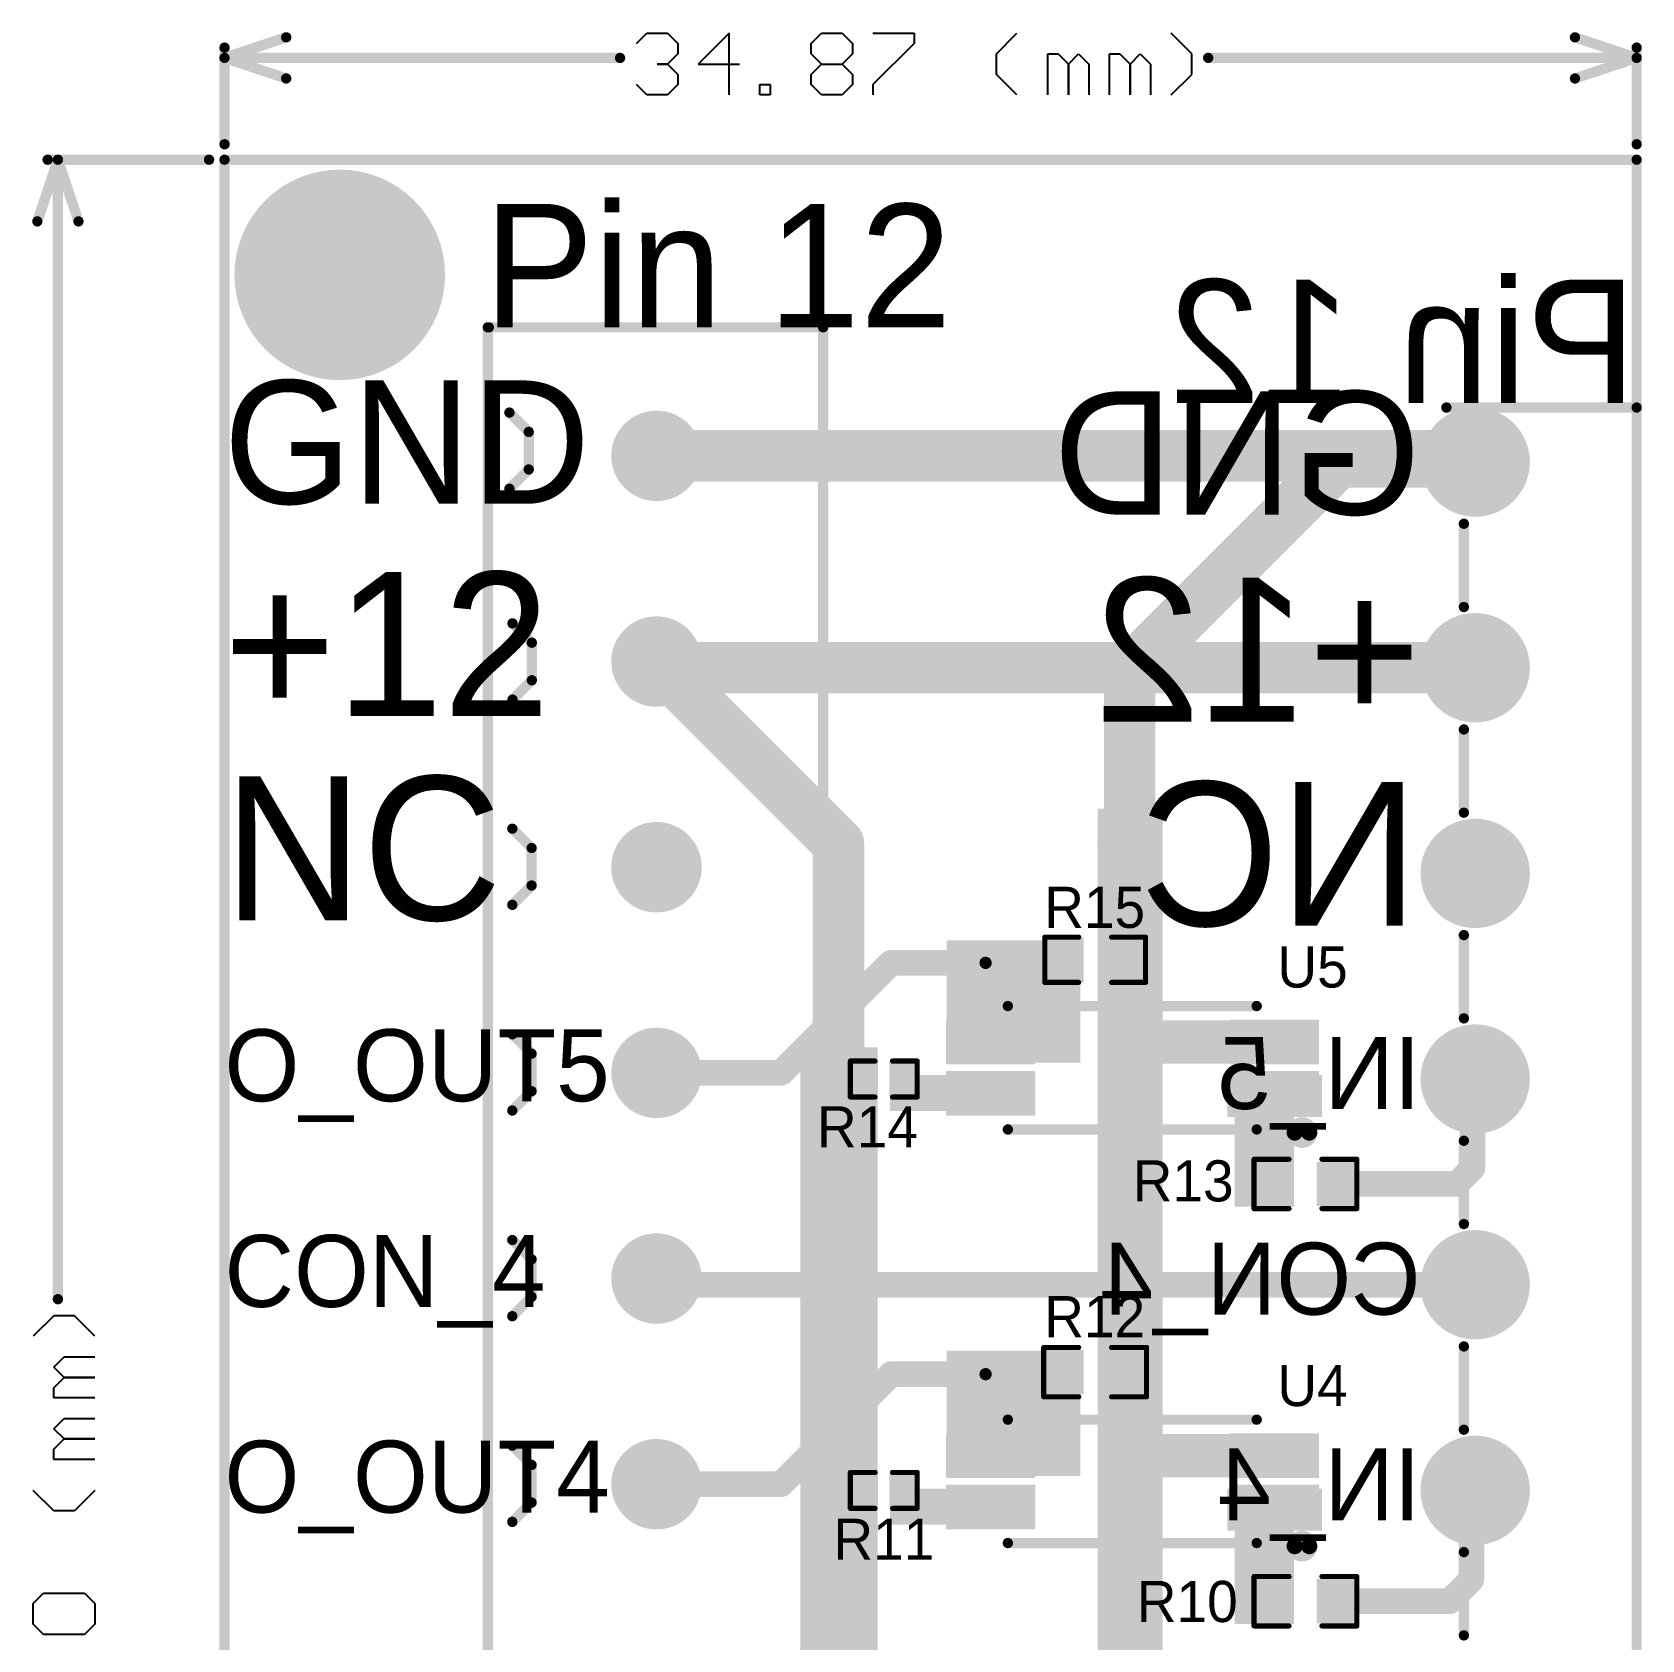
# Model space of a CAD drawing. Header units: millimetres. Extents: x 0.81 to 2.38, y 1.5 to 4.39.
# Drawn here: x 0.813 to 2.378, y 2.822 to 4.385 of the extents above; entities that cross this region are included whole.
import ezdxf

# ---------------------------------------------------------------- set-up
doc = ezdxf.new("R2010")
doc.units = ezdxf.units.MM
doc.header["$MEASUREMENT"] = 0
for name, color, linetype in [('BottomLayer', 5, 'Continuous'), ('BottomOverlay', 54, 'Continuous'), ('BottomSolder', 6, 'Continuous'), ('Mechanical1', 6, 'Continuous'), ('Mechanical2', 216, 'Continuous'), ('MultiLayer', 9, 'Continuous'), ('PadHoleLayer', 156, 'Continuous'), ('TopLayer', 1, 'Continuous'), ('TopOverlay', 2, 'Continuous'), ('TopPaste', 8, 'Continuous'), ('TopSolder', 216, 'Continuous'), ('ViaHoleLayer', 16, 'Continuous')]:
    doc.layers.add(name, color=color, linetype=linetype)

# ---------------------------------------------------------------- blocks, each defined once
blk = doc.blocks.new('PS2801C_1_F3_A_1')
at = {"layer": 'TopLayer'}
for points in [[(-0.0394, -0.0177), (0.0394, -0.0177), (-0.0394, 0.0177), (0.0394, 0.0177)], [(0.2362, -0.0177), (0.315, -0.0177), (0.2362, 0.0177), (0.315, 0.0177)], [(-0.0394, -0.0677), (0.0394, -0.0677), (-0.0394, -0.0323), (0.0394, -0.0323)], [(0.2362, -0.0677), (0.315, -0.0677), (0.2362, -0.0323), (0.315, -0.0323)]]:
    blk.add_solid(points, dxfattribs=at)
at = {"layer": 'TopOverlay'}
for points, const_width in [([(-0.0199, 0.038, 1), (-0.0341, 0.038, 1)], 0.0157), ([(-0.038, 0.038, 1), (-0.0301, 0.038, 1)], 0.00787), ([(-0.0239, 0.038, 1), (-0.016, 0.038, 1)], 0.00787), ([(0.0145, 0.035, 1), (0.0195, 0.035, 1)], 0.005), ([(0.2565, 0.035, 1), (0.2615, 0.035, 1)], 0.005), ([(0.0145, -0.085, 1), (0.0195, -0.085, 1)], 0.005), ([(0.2565, -0.085, 1), (0.2615, -0.085, 1)], 0.005)]:
    blk.add_lwpolyline(points, format="xyb", close=True, dxfattribs=dict(at, const_width=const_width))
at = {"layer": 'TopOverlay', "const_width": 0.01}
for points in [[(0.259, 0.035), (0.017, 0.035)], [(0.259, -0.085), (0.017, -0.085)]]:
    blk.add_lwpolyline(points, dxfattribs=at)
at = {"layer": 'TopPaste'}
for points in [[(-0.0394, -0.0177), (0.0394, -0.0177), (-0.0394, 0.0177), (0.0394, 0.0177)], [(0.2362, -0.0177), (0.315, -0.0177), (0.2362, 0.0177), (0.315, 0.0177)], [(-0.0394, -0.0677), (0.0394, -0.0677), (-0.0394, -0.0323), (0.0394, -0.0323)], [(0.2362, -0.0677), (0.315, -0.0677), (0.2362, -0.0323), (0.315, -0.0323)]]:
    blk.add_solid(points, dxfattribs=at)
at = {"layer": 'TopSolder'}
for points in [[(-0.0434, -0.0217), (0.0434, -0.0217), (-0.0434, 0.0217), (0.0434, 0.0217)], [(0.2322, -0.0217), (0.319, -0.0217), (0.2322, 0.0217), (0.319, 0.0217)], [(-0.0434, -0.0717), (0.0434, -0.0717), (-0.0434, -0.0283), (0.0434, -0.0283)], [(0.2322, -0.0717), (0.319, -0.0717), (0.2322, -0.0283), (0.319, -0.0283)]]:
    blk.add_solid(points, dxfattribs=at)
blk = doc.blocks.new('PS2801C_1_F3_A_2')
at = {"layer": 'TopLayer'}
for points in [[(-0.0394, -0.0177), (0.0394, -0.0177), (-0.0394, 0.0177), (0.0394, 0.0177)], [(0.2362, -0.0177), (0.315, -0.0177), (0.2362, 0.0177), (0.315, 0.0177)], [(-0.0394, -0.0677), (0.0394, -0.0677), (-0.0394, -0.0323), (0.0394, -0.0323)], [(0.2362, -0.0677), (0.315, -0.0677), (0.2362, -0.0323), (0.315, -0.0323)]]:
    blk.add_solid(points, dxfattribs=at)
at = {"layer": 'TopOverlay'}
for points, const_width in [([(-0.0199, 0.038, 1), (-0.0341, 0.038, 1)], 0.0157), ([(-0.038, 0.038, 1), (-0.0301, 0.038, 1)], 0.00787), ([(-0.0239, 0.038, 1), (-0.016, 0.038, 1)], 0.00787), ([(0.0145, 0.035, 1), (0.0195, 0.035, 1)], 0.005), ([(0.2565, 0.035, 1), (0.2615, 0.035, 1)], 0.005), ([(0.0145, -0.085, 1), (0.0195, -0.085, 1)], 0.005), ([(0.2565, -0.085, 1), (0.2615, -0.085, 1)], 0.005)]:
    blk.add_lwpolyline(points, format="xyb", close=True, dxfattribs=dict(at, const_width=const_width))
at = {"layer": 'TopOverlay', "const_width": 0.01}
for points in [[(0.259, 0.035), (0.017, 0.035)], [(0.259, -0.085), (0.017, -0.085)]]:
    blk.add_lwpolyline(points, dxfattribs=at)
at = {"layer": 'TopPaste'}
for points in [[(-0.0394, -0.0177), (0.0394, -0.0177), (-0.0394, 0.0177), (0.0394, 0.0177)], [(0.2362, -0.0177), (0.315, -0.0177), (0.2362, 0.0177), (0.315, 0.0177)], [(-0.0394, -0.0677), (0.0394, -0.0677), (-0.0394, -0.0323), (0.0394, -0.0323)], [(0.2362, -0.0677), (0.315, -0.0677), (0.2362, -0.0323), (0.315, -0.0323)]]:
    blk.add_solid(points, dxfattribs=at)
at = {"layer": 'TopSolder'}
for points in [[(-0.0434, -0.0217), (0.0434, -0.0217), (-0.0434, 0.0217), (0.0434, 0.0217)], [(0.2322, -0.0217), (0.319, -0.0217), (0.2322, 0.0217), (0.319, 0.0217)], [(-0.0434, -0.0717), (0.0434, -0.0717), (-0.0434, -0.0283), (0.0434, -0.0283)], [(0.2322, -0.0717), (0.319, -0.0717), (0.2322, -0.0283), (0.319, -0.0283)]]:
    blk.add_solid(points, dxfattribs=at)
blk = doc.blocks.new('R__0603_6')
at = {"layer": 'TopLayer'}
for points in [[(-0.015, -0.0175), (-0.015, 0.0175), (-0.045, -0.0175), (-0.045, 0.0175)], [(0.045, -0.0175), (0.045, 0.0175), (0.015, -0.0175), (0.015, 0.0175)]]:
    blk.add_solid(points, dxfattribs=at)
at = {"layer": 'TopOverlay', "const_width": 0.005}
for points in [[(-0.049, 0.022), (-0.016, 0.022)], [(-0.049, -0.022), (-0.049, 0.022)], [(0.016, 0.022), (0.049, 0.022)], [(0.049, -0.022), (0.049, 0.022)], [(-0.049, -0.022), (-0.016, -0.022)], [(0.016, -0.022), (0.049, -0.022)]]:
    blk.add_lwpolyline(points, dxfattribs=at)
at = {"layer": 'TopOverlay', "const_width": 0.0025}
for points in [[(-0.05025, 0.022, 1), (-0.04775, 0.022, 1)], [(-0.05025, 0.022, 1), (-0.04775, 0.022, 1)], [(-0.01725, 0.022, 1), (-0.01475, 0.022, 1)], [(0.01475, 0.022, 1), (0.01725, 0.022, 1)], [(0.04775, 0.022, 1), (0.05025, 0.022, 1)], [(0.04775, 0.022, 1), (0.05025, 0.022, 1)], [(-0.05025, -0.022, 1), (-0.04775, -0.022, 1)], [(-0.05025, -0.022, 1), (-0.04775, -0.022, 1)], [(-0.01725, -0.022, 1), (-0.01475, -0.022, 1)], [(0.01475, -0.022, 1), (0.01725, -0.022, 1)], [(0.04775, -0.022, 1), (0.05025, -0.022, 1)], [(0.04775, -0.022, 1), (0.05025, -0.022, 1)]]:
    blk.add_lwpolyline(points, format="xyb", close=True, dxfattribs=at)
at = {"layer": 'TopPaste'}
for points in [[(-0.015, -0.0175), (-0.015, 0.0175), (-0.045, -0.0175), (-0.045, 0.0175)], [(0.045, -0.0175), (0.045, 0.0175), (0.015, -0.0175), (0.015, 0.0175)]]:
    blk.add_solid(points, dxfattribs=at)
at = {"layer": 'TopSolder'}
for points in [[(-0.011, -0.0215), (-0.011, 0.0215), (-0.049, -0.0215), (-0.049, 0.0215)], [(0.049, -0.0215), (0.049, 0.0215), (0.011, -0.0215), (0.011, 0.0215)]]:
    blk.add_solid(points, dxfattribs=at)
blk = doc.blocks.new('5_08___M____H______B_7')
at = {"layer": 'BottomLayer', "const_width": 0.0492}
for points in [[(1.1754, 0, 1), (1.2246, 0, 1)], [(1.3754, 0, 1), (1.4246, 0, 1)], [(1.5754, 0, 1), (1.6246, 0, 1)], [(1.7754, 0, 1), (1.8246, 0, 1)], [(1.9754, 0, 1), (2.0246, 0, 1)], [(2.1754, 0, 1), (2.2246, 0, 1)]]:
    blk.add_lwpolyline(points, format="xyb", close=True, dxfattribs=at)
at = {"layer": 'BottomOverlay', "const_width": 0.01}
for points in [[(2.253, 0.028), (2.253, -0.157)], [(1.059, 0.011), (1.14, 0.011)], [(1.259, 0.011), (1.34, 0.011)], [(1.459, 0.011), (1.54, 0.011)], [(1.659, 0.011), (1.74, 0.011)], [(1.859, 0.011), (1.94, 0.011)], [(2.059, 0.011), (2.14, 0.011)], [(-0.054, -0.157), (2.253, -0.157)]]:
    blk.add_lwpolyline(points, dxfattribs=at)
at = {"layer": 'BottomOverlay', "const_width": 0.005}
for points in [[(2.2505, 0.028, 1), (2.2555, 0.028, 1)], [(1.0565, 0.011, 1), (1.0615, 0.011, 1)], [(1.1375, 0.011, 1), (1.1425, 0.011, 1)], [(1.2565, 0.011, 1), (1.2615, 0.011, 1)], [(1.3375, 0.011, 1), (1.3425, 0.011, 1)], [(1.4565, 0.011, 1), (1.4615, 0.011, 1)], [(1.5375, 0.011, 1), (1.5425, 0.011, 1)], [(1.6565, 0.011, 1), (1.6615, 0.011, 1)], [(1.7375, 0.011, 1), (1.7425, 0.011, 1)], [(1.8565, 0.011, 1), (1.8615, 0.011, 1)], [(1.9375, 0.011, 1), (1.9425, 0.011, 1)], [(2.0565, 0.011, 1), (2.0615, 0.011, 1)], [(2.1375, 0.011, 1), (2.1425, 0.011, 1)], [(2.2505, -0.157, 1), (2.2555, -0.157, 1)], [(2.2505, -0.157, 1), (2.2555, -0.157, 1)]]:
    blk.add_lwpolyline(points, format="xyb", close=True, dxfattribs=at)
at = {"layer": 'BottomSolder', "const_width": 0.0532}
for points in [[(1.1734, 0, 1), (1.2266, 0, 1)], [(1.3734, 0, 1), (1.4266, 0, 1)], [(1.5734, 0, 1), (1.6266, 0, 1)], [(1.7734, 0, 1), (1.8266, 0, 1)], [(1.9734, 0, 1), (2.0266, 0, 1)], [(2.1734, 0, 1), (2.2266, 0, 1)]]:
    blk.add_lwpolyline(points, format="xyb", close=True, dxfattribs=at)
at = {"layer": 'MultiLayer', "const_width": 0.0492}
for points in [[(1.1754, 0, 1), (1.2246, 0, 1)], [(1.3754, 0, 1), (1.4246, 0, 1)], [(1.5754, 0, 1), (1.6246, 0, 1)], [(1.7754, 0, 1), (1.8246, 0, 1)], [(1.9754, 0, 1), (2.0246, 0, 1)], [(2.1754, 0, 1), (2.2246, 0, 1)]]:
    blk.add_lwpolyline(points, format="xyb", close=True, dxfattribs=at)
at = {"layer": 'PadHoleLayer', "const_width": 0.0295}
for points in [[(1.1852, 0, 1), (1.2148, 0, 1)], [(1.3852, 0, 1), (1.4148, 0, 1)], [(1.5852, 0, 1), (1.6148, 0, 1)], [(1.7852, 0, 1), (1.8148, 0, 1)], [(1.9852, 0, 1), (2.0148, 0, 1)], [(2.1852, 0, 1), (2.2148, 0, 1)]]:
    blk.add_lwpolyline(points, format="xyb", close=True, dxfattribs=at)
at = {"layer": 'TopLayer', "const_width": 0.0492}
for points in [[(1.1754, 0, 1), (1.2246, 0, 1)], [(1.3754, 0, 1), (1.4246, 0, 1)], [(1.5754, 0, 1), (1.6246, 0, 1)], [(1.7754, 0, 1), (1.8246, 0, 1)], [(1.9754, 0, 1), (2.0246, 0, 1)], [(2.1754, 0, 1), (2.2246, 0, 1)]]:
    blk.add_lwpolyline(points, format="xyb", close=True, dxfattribs=at)
at = {"layer": 'TopSolder', "const_width": 0.0532}
for points in [[(1.1734, 0, 1), (1.2266, 0, 1)], [(1.3734, 0, 1), (1.4266, 0, 1)], [(1.5734, 0, 1), (1.6266, 0, 1)], [(1.7734, 0, 1), (1.8266, 0, 1)], [(1.9734, 0, 1), (2.0266, 0, 1)], [(2.1734, 0, 1), (2.2266, 0, 1)]]:
    blk.add_lwpolyline(points, format="xyb", close=True, dxfattribs=at)
blk = doc.blocks.new('T________B_____12_P___8')
at = {"layer": 'BottomLayer', "const_width": 0.04}
for points in [[(1.18, 0, 1), (1.22, 0, 1)], [(1.38, 0, 1), (1.42, 0, 1)], [(1.58, 0, 1), (1.62, 0, 1)], [(1.78, 0, 1), (1.82, 0, 1)], [(1.98, 0, 1), (2.02, 0, 1)], [(2.18, 0, 1), (2.22, 0, 1)]]:
    blk.add_lwpolyline(points, format="xyb", close=True, dxfattribs=at)
at = {"layer": 'BottomSolder', "const_width": 0.044}
for points in [[(1.178, 0, 1), (1.222, 0, 1)], [(1.378, 0, 1), (1.422, 0, 1)], [(1.578, 0, 1), (1.622, 0, 1)], [(1.778, 0, 1), (1.822, 0, 1)], [(1.978, 0, 1), (2.022, 0, 1)], [(2.178, 0, 1), (2.222, 0, 1)]]:
    blk.add_lwpolyline(points, format="xyb", close=True, dxfattribs=at)
at = {"layer": 'MultiLayer', "const_width": 0.04}
for points in [[(1.18, 0, 1), (1.22, 0, 1)], [(1.38, 0, 1), (1.42, 0, 1)], [(1.58, 0, 1), (1.62, 0, 1)], [(1.78, 0, 1), (1.82, 0, 1)], [(1.98, 0, 1), (2.02, 0, 1)], [(2.18, 0, 1), (2.22, 0, 1)]]:
    blk.add_lwpolyline(points, format="xyb", close=True, dxfattribs=at)
at = {"layer": 'PadHoleLayer', "const_width": 0.0275}
for points in [[(1.1863, 0, 1), (1.2138, 0, 1)], [(1.3862, 0, 1), (1.4138, 0, 1)], [(1.5862, 0, 1), (1.6138, 0, 1)], [(1.7862, 0, 1), (1.8137, 0, 1)], [(1.9863, 0, 1), (2.0137, 0, 1)], [(2.1862, 0, 1), (2.2138, 0, 1)]]:
    blk.add_lwpolyline(points, format="xyb", close=True, dxfattribs=at)
at = {"layer": 'TopLayer', "const_width": 0.04}
for points in [[(1.18, 0, 1), (1.22, 0, 1)], [(1.38, 0, 1), (1.42, 0, 1)], [(1.58, 0, 1), (1.62, 0, 1)], [(1.78, 0, 1), (1.82, 0, 1)], [(1.98, 0, 1), (2.02, 0, 1)], [(2.18, 0, 1), (2.22, 0, 1)]]:
    blk.add_lwpolyline(points, format="xyb", close=True, dxfattribs=at)
at = {"layer": 'TopOverlay', "const_width": 0.01}
for points in [[(2.325, 0.164), (-0.105, 0.164)], [(2.325, 0.163), (2.325, -0.162)], [(1.1634, 0.1402), (1.1822, 0.1214)], [(1.1634, 0.1402), (1.1822, 0.1214)], [(1.2375, 0.1402), (1.2187, 0.1214)], [(1.2375, 0.1402), (1.2187, 0.1214)], [(1.3634, 0.1402), (1.3822, 0.1214)], [(1.3634, 0.1402), (1.3822, 0.1214)], [(1.4375, 0.1402), (1.4187, 0.1214)], [(1.4375, 0.1402), (1.4187, 0.1214)], [(1.5634, 0.1402), (1.5822, 0.1214)], [(1.6375, 0.1402), (1.6187, 0.1214)], [(1.7634, 0.1402), (1.7822, 0.1214)], [(1.8375, 0.1402), (1.8187, 0.1214)], [(1.963, 0.14), (1.9818, 0.1212)], [(2.0371, 0.14), (2.0183, 0.1212)], [(2.168, 0.143), (2.1868, 0.1242)], [(2.2421, 0.143), (2.2233, 0.1242)], [(1.1822, 0.1214), (1.2187, 0.1214)], [(1.1822, 0.1214), (1.2187, 0.1214)], [(1.3822, 0.1214), (1.4187, 0.1214)], [(1.3822, 0.1214), (1.4187, 0.1214)], [(1.5822, 0.1214), (1.6187, 0.1214)], [(1.7822, 0.1214), (1.8187, 0.1214)], [(1.9818, 0.1212), (2.0183, 0.1212)], [(2.1868, 0.1242), (2.2233, 0.1242)], [(-0.105, -0.162), (2.325, -0.162)]]:
    blk.add_lwpolyline(points, dxfattribs=at)
at = {"layer": 'TopOverlay', "const_width": 0.005}
for points in [[(2.3225, 0.164, 1), (2.3275, 0.164, 1)], [(2.3225, 0.163, 1), (2.3275, 0.163, 1)], [(1.1609, 0.1402, 1), (1.1659, 0.1402, 1)], [(1.1609, 0.1402, 1), (1.1659, 0.1402, 1)], [(1.235, 0.1402, 1), (1.24, 0.1402, 1)], [(1.235, 0.1402, 1), (1.24, 0.1402, 1)], [(1.3609, 0.1402, 1), (1.3659, 0.1402, 1)], [(1.3609, 0.1402, 1), (1.3659, 0.1402, 1)], [(1.435, 0.1402, 1), (1.44, 0.1402, 1)], [(1.435, 0.1402, 1), (1.44, 0.1402, 1)], [(1.5609, 0.1402, 1), (1.5659, 0.1402, 1)], [(1.635, 0.1402, 1), (1.64, 0.1402, 1)], [(1.7609, 0.1402, 1), (1.7659, 0.1402, 1)], [(1.835, 0.1402, 1), (1.84, 0.1402, 1)], [(1.9605, 0.14, 1), (1.9655, 0.14, 1)], [(2.0346, 0.14, 1), (2.0396, 0.14, 1)], [(2.1655, 0.143, 1), (2.1705, 0.143, 1)], [(2.2396, 0.143, 1), (2.2446, 0.143, 1)], [(1.1797, 0.1214, 1), (1.1847, 0.1214, 1)], [(1.1797, 0.1214, 1), (1.1847, 0.1214, 1)], [(1.1797, 0.1214, 1), (1.1847, 0.1214, 1)], [(1.1797, 0.1214, 1), (1.1847, 0.1214, 1)], [(1.2162, 0.1214, 1), (1.2212, 0.1214, 1)], [(1.2162, 0.1214, 1), (1.2212, 0.1214, 1)], [(1.2162, 0.1214, 1), (1.2212, 0.1214, 1)], [(1.2162, 0.1214, 1), (1.2212, 0.1214, 1)], [(1.3797, 0.1214, 1), (1.3847, 0.1214, 1)], [(1.3797, 0.1214, 1), (1.3847, 0.1214, 1)], [(1.3797, 0.1214, 1), (1.3847, 0.1214, 1)], [(1.3797, 0.1214, 1), (1.3847, 0.1214, 1)], [(1.4162, 0.1214, 1), (1.4212, 0.1214, 1)], [(1.4162, 0.1214, 1), (1.4212, 0.1214, 1)], [(1.4162, 0.1214, 1), (1.4212, 0.1214, 1)], [(1.4162, 0.1214, 1), (1.4212, 0.1214, 1)], [(1.5797, 0.1214, 1), (1.5847, 0.1214, 1)], [(1.5797, 0.1214, 1), (1.5847, 0.1214, 1)], [(1.6162, 0.1214, 1), (1.6212, 0.1214, 1)], [(1.6162, 0.1214, 1), (1.6212, 0.1214, 1)], [(1.7797, 0.1214, 1), (1.7847, 0.1214, 1)], [(1.7797, 0.1214, 1), (1.7847, 0.1214, 1)], [(1.8162, 0.1214, 1), (1.8212, 0.1214, 1)], [(1.8162, 0.1214, 1), (1.8212, 0.1214, 1)], [(1.9793, 0.1212, 1), (1.9843, 0.1212, 1)], [(1.9793, 0.1212, 1), (1.9843, 0.1212, 1)], [(2.0158, 0.1212, 1), (2.0208, 0.1212, 1)], [(2.0158, 0.1212, 1), (2.0208, 0.1212, 1)], [(2.1843, 0.1242, 1), (2.1893, 0.1242, 1)], [(2.1843, 0.1242, 1), (2.1893, 0.1242, 1)], [(2.2208, 0.1242, 1), (2.2258, 0.1242, 1)], [(2.2208, 0.1242, 1), (2.2258, 0.1242, 1)], [(2.3225, -0.162, 1), (2.3275, -0.162, 1)], [(2.3225, -0.162, 1), (2.3275, -0.162, 1)]]:
    blk.add_lwpolyline(points, format="xyb", close=True, dxfattribs=at)
at = {"layer": 'TopSolder', "const_width": 0.044}
for points in [[(1.178, 0, 1), (1.222, 0, 1)], [(1.378, 0, 1), (1.422, 0, 1)], [(1.578, 0, 1), (1.622, 0, 1)], [(1.778, 0, 1), (1.822, 0, 1)], [(1.978, 0, 1), (2.022, 0, 1)], [(2.178, 0, 1), (2.222, 0, 1)]]:
    blk.add_lwpolyline(points, format="xyb", close=True, dxfattribs=at)
blk = doc.blocks.new('R__0402_9')
at = {"layer": 'TopLayer'}
for points in [[(-0.0095, -0.0125), (-0.0095, 0.0125), (-0.0275, -0.0125), (-0.0275, 0.0125)], [(0.0275, -0.0125), (0.0275, 0.0125), (0.0095, -0.0125), (0.0095, 0.0125)]]:
    blk.add_solid(points, dxfattribs=at)
at = {"layer": 'TopOverlay', "const_width": 0.005}
for points in [[(-0.0085, 0.0175), (-0.0325, 0.0175)], [(-0.0325, 0.0175), (-0.0325, -0.0175)], [(0.0325, 0.0175), (0.0085, 0.0175)], [(0.0325, 0.0175), (0.0325, -0.0175)], [(-0.0085, -0.0175), (-0.0325, -0.0175)], [(0.0325, -0.0175), (0.0085, -0.0175)]]:
    blk.add_lwpolyline(points, dxfattribs=at)
at = {"layer": 'TopOverlay', "const_width": 0.0025}
for points in [[(-0.03375, 0.0175, 1), (-0.03125, 0.0175, 1)], [(-0.03375, 0.0175, 1), (-0.03125, 0.0175, 1)], [(-0.00975, 0.0175, 1), (-0.00725, 0.0175, 1)], [(0.00725, 0.0175, 1), (0.00975, 0.0175, 1)], [(0.03125, 0.0175, 1), (0.03375, 0.0175, 1)], [(0.03125, 0.0175, 1), (0.03375, 0.0175, 1)], [(-0.03375, -0.0175, 1), (-0.03125, -0.0175, 1)], [(-0.03375, -0.0175, 1), (-0.03125, -0.0175, 1)], [(-0.00975, -0.0175, 1), (-0.00725, -0.0175, 1)], [(0.00725, -0.0175, 1), (0.00975, -0.0175, 1)], [(0.03125, -0.0175, 1), (0.03375, -0.0175, 1)], [(0.03125, -0.0175, 1), (0.03375, -0.0175, 1)]]:
    blk.add_lwpolyline(points, format="xyb", close=True, dxfattribs=at)
at = {"layer": 'TopPaste'}
for points in [[(-0.0095, -0.0125), (-0.0095, 0.0125), (-0.0275, -0.0125), (-0.0275, 0.0125)], [(0.0275, -0.0125), (0.0275, 0.0125), (0.0095, -0.0125), (0.0095, 0.0125)]]:
    blk.add_solid(points, dxfattribs=at)
at = {"layer": 'TopSolder'}
for points in [[(-0.0055, -0.0165), (-0.0055, 0.0165), (-0.0315, -0.0165), (-0.0315, 0.0165)], [(0.0315, -0.0165), (0.0315, 0.0165), (0.0055, -0.0165), (0.0055, 0.0165)]]:
    blk.add_solid(points, dxfattribs=at)
blk = doc.blocks.new('R__0603_10')
at = {"layer": 'TopLayer'}
for points in [[(-0.015, -0.0175), (-0.015, 0.0175), (-0.045, -0.0175), (-0.045, 0.0175)], [(0.045, -0.0175), (0.045, 0.0175), (0.015, -0.0175), (0.015, 0.0175)]]:
    blk.add_solid(points, dxfattribs=at)
at = {"layer": 'TopOverlay', "const_width": 0.005}
for points in [[(-0.05, 0.024), (-0.05, -0.024)], [(-0.016, 0.024), (-0.05, 0.024)], [(0.05, 0.024), (0.016, 0.024)], [(0.05, 0.024), (0.05, -0.024)], [(-0.016, -0.024), (-0.05, -0.024)], [(0.05, -0.024), (0.016, -0.024)]]:
    blk.add_lwpolyline(points, dxfattribs=at)
at = {"layer": 'TopOverlay', "const_width": 0.0025}
for points in [[(-0.05125, 0.024, 1), (-0.04875, 0.024, 1)], [(-0.05125, 0.024, 1), (-0.04875, 0.024, 1)], [(-0.01725, 0.024, 1), (-0.01475, 0.024, 1)], [(0.01475, 0.024, 1), (0.01725, 0.024, 1)], [(0.04875, 0.024, 1), (0.05125, 0.024, 1)], [(0.04875, 0.024, 1), (0.05125, 0.024, 1)], [(-0.05125, -0.024, 1), (-0.04875, -0.024, 1)], [(-0.05125, -0.024, 1), (-0.04875, -0.024, 1)], [(-0.01725, -0.024, 1), (-0.01475, -0.024, 1)], [(0.01475, -0.024, 1), (0.01725, -0.024, 1)], [(0.04875, -0.024, 1), (0.05125, -0.024, 1)], [(0.04875, -0.024, 1), (0.05125, -0.024, 1)]]:
    blk.add_lwpolyline(points, format="xyb", close=True, dxfattribs=at)
at = {"layer": 'TopPaste'}
for points in [[(-0.015, -0.0175), (-0.015, 0.0175), (-0.045, -0.0175), (-0.045, 0.0175)], [(0.045, -0.0175), (0.045, 0.0175), (0.015, -0.0175), (0.015, 0.0175)]]:
    blk.add_solid(points, dxfattribs=at)
at = {"layer": 'TopSolder'}
for points in [[(-0.011, -0.0215), (-0.011, 0.0215), (-0.049, -0.0215), (-0.049, 0.0215)], [(0.049, -0.0215), (0.049, 0.0215), (0.011, -0.0215), (0.011, 0.0215)]]:
    blk.add_solid(points, dxfattribs=at)
blk = doc.blocks.new('R__0603_11')
at = {"layer": 'TopLayer'}
for points in [[(-0.015, -0.0175), (-0.015, 0.0175), (-0.045, -0.0175), (-0.045, 0.0175)], [(0.045, -0.0175), (0.045, 0.0175), (0.015, -0.0175), (0.015, 0.0175)]]:
    blk.add_solid(points, dxfattribs=at)
at = {"layer": 'TopOverlay', "const_width": 0.005}
for points in [[(-0.05, -0.024), (-0.05, 0.024)], [(-0.05, 0.024), (-0.016, 0.024)], [(0.016, 0.024), (0.05, 0.024)], [(0.05, -0.024), (0.05, 0.024)], [(-0.05, -0.024), (-0.016, -0.024)], [(0.016, -0.024), (0.05, -0.024)]]:
    blk.add_lwpolyline(points, dxfattribs=at)
at = {"layer": 'TopOverlay', "const_width": 0.0025}
for points in [[(-0.05125, 0.024, 1), (-0.04875, 0.024, 1)], [(-0.05125, 0.024, 1), (-0.04875, 0.024, 1)], [(-0.01725, 0.024, 1), (-0.01475, 0.024, 1)], [(0.01475, 0.024, 1), (0.01725, 0.024, 1)], [(0.04875, 0.024, 1), (0.05125, 0.024, 1)], [(0.04875, 0.024, 1), (0.05125, 0.024, 1)], [(-0.05125, -0.024, 1), (-0.04875, -0.024, 1)], [(-0.05125, -0.024, 1), (-0.04875, -0.024, 1)], [(-0.01725, -0.024, 1), (-0.01475, -0.024, 1)], [(0.01475, -0.024, 1), (0.01725, -0.024, 1)], [(0.04875, -0.024, 1), (0.05125, -0.024, 1)], [(0.04875, -0.024, 1), (0.05125, -0.024, 1)]]:
    blk.add_lwpolyline(points, format="xyb", close=True, dxfattribs=at)
at = {"layer": 'TopPaste'}
for points in [[(-0.015, -0.0175), (-0.015, 0.0175), (-0.045, -0.0175), (-0.045, 0.0175)], [(0.045, -0.0175), (0.045, 0.0175), (0.015, -0.0175), (0.015, 0.0175)]]:
    blk.add_solid(points, dxfattribs=at)
at = {"layer": 'TopSolder'}
for points in [[(-0.011, -0.0215), (-0.011, 0.0215), (-0.049, -0.0215), (-0.049, 0.0215)], [(0.049, -0.0215), (0.049, 0.0215), (0.011, -0.0215), (0.011, 0.0215)]]:
    blk.add_solid(points, dxfattribs=at)
blk = doc.blocks.new('R__0402_12')
at = {"layer": 'TopLayer'}
for points in [[(-0.0095, -0.0125), (-0.0095, 0.0125), (-0.0275, -0.0125), (-0.0275, 0.0125)], [(0.0275, -0.0125), (0.0275, 0.0125), (0.0095, -0.0125), (0.0095, 0.0125)]]:
    blk.add_solid(points, dxfattribs=at)
at = {"layer": 'TopOverlay', "const_width": 0.005}
for points in [[(-0.0085, 0.0175), (-0.0325, 0.0175)], [(-0.0325, 0.0175), (-0.0325, -0.0175)], [(0.0325, 0.0175), (0.0085, 0.0175)], [(0.0325, 0.0175), (0.0325, -0.0175)], [(-0.0085, -0.0175), (-0.0325, -0.0175)], [(0.0325, -0.0175), (0.0085, -0.0175)]]:
    blk.add_lwpolyline(points, dxfattribs=at)
at = {"layer": 'TopOverlay', "const_width": 0.0025}
for points in [[(-0.03375, 0.0175, 1), (-0.03125, 0.0175, 1)], [(-0.03375, 0.0175, 1), (-0.03125, 0.0175, 1)], [(-0.00975, 0.0175, 1), (-0.00725, 0.0175, 1)], [(0.00725, 0.0175, 1), (0.00975, 0.0175, 1)], [(0.03125, 0.0175, 1), (0.03375, 0.0175, 1)], [(0.03125, 0.0175, 1), (0.03375, 0.0175, 1)], [(-0.03375, -0.0175, 1), (-0.03125, -0.0175, 1)], [(-0.03375, -0.0175, 1), (-0.03125, -0.0175, 1)], [(-0.00975, -0.0175, 1), (-0.00725, -0.0175, 1)], [(0.00725, -0.0175, 1), (0.00975, -0.0175, 1)], [(0.03125, -0.0175, 1), (0.03375, -0.0175, 1)], [(0.03125, -0.0175, 1), (0.03375, -0.0175, 1)]]:
    blk.add_lwpolyline(points, format="xyb", close=True, dxfattribs=at)
at = {"layer": 'TopPaste'}
for points in [[(-0.0095, -0.0125), (-0.0095, 0.0125), (-0.0275, -0.0125), (-0.0275, 0.0125)], [(0.0275, -0.0125), (0.0275, 0.0125), (0.0095, -0.0125), (0.0095, 0.0125)]]:
    blk.add_solid(points, dxfattribs=at)
at = {"layer": 'TopSolder'}
for points in [[(-0.0055, -0.0165), (-0.0055, 0.0165), (-0.0315, -0.0165), (-0.0315, 0.0165)], [(0.0315, -0.0165), (0.0315, 0.0165), (0.0055, -0.0165), (0.0055, 0.0165)]]:
    blk.add_solid(points, dxfattribs=at)
blk = doc.blocks.new('R__0603_13')
at = {"layer": 'TopLayer'}
for points in [[(-0.015, -0.0175), (-0.015, 0.0175), (-0.045, -0.0175), (-0.045, 0.0175)], [(0.045, -0.0175), (0.045, 0.0175), (0.015, -0.0175), (0.015, 0.0175)]]:
    blk.add_solid(points, dxfattribs=at)
at = {"layer": 'TopOverlay', "const_width": 0.005}
for points in [[(-0.05, 0.024), (-0.05, -0.024)], [(-0.016, 0.024), (-0.05, 0.024)], [(0.05, 0.024), (0.016, 0.024)], [(0.05, 0.024), (0.05, -0.024)], [(-0.016, -0.024), (-0.05, -0.024)], [(0.05, -0.024), (0.016, -0.024)]]:
    blk.add_lwpolyline(points, dxfattribs=at)
at = {"layer": 'TopOverlay', "const_width": 0.0025}
for points in [[(-0.05125, 0.024, 1), (-0.04875, 0.024, 1)], [(-0.05125, 0.024, 1), (-0.04875, 0.024, 1)], [(-0.01725, 0.024, 1), (-0.01475, 0.024, 1)], [(0.01475, 0.024, 1), (0.01725, 0.024, 1)], [(0.04875, 0.024, 1), (0.05125, 0.024, 1)], [(0.04875, 0.024, 1), (0.05125, 0.024, 1)], [(-0.05125, -0.024, 1), (-0.04875, -0.024, 1)], [(-0.05125, -0.024, 1), (-0.04875, -0.024, 1)], [(-0.01725, -0.024, 1), (-0.01475, -0.024, 1)], [(0.01475, -0.024, 1), (0.01725, -0.024, 1)], [(0.04875, -0.024, 1), (0.05125, -0.024, 1)], [(0.04875, -0.024, 1), (0.05125, -0.024, 1)]]:
    blk.add_lwpolyline(points, format="xyb", close=True, dxfattribs=at)
at = {"layer": 'TopPaste'}
for points in [[(-0.015, -0.0175), (-0.015, 0.0175), (-0.045, -0.0175), (-0.045, 0.0175)], [(0.045, -0.0175), (0.045, 0.0175), (0.015, -0.0175), (0.015, 0.0175)]]:
    blk.add_solid(points, dxfattribs=at)
at = {"layer": 'TopSolder'}
for points in [[(-0.011, -0.0215), (-0.011, 0.0215), (-0.049, -0.0215), (-0.049, 0.0215)], [(0.049, -0.0215), (0.049, 0.0215), (0.011, -0.0215), (0.011, 0.0215)]]:
    blk.add_solid(points, dxfattribs=at)

msp = doc.modelspace()

# ---------------------------------------------------------------- linework, layer by layer
at = {"layer": 'BottomLayer'}
for points, const_width in [([(1.0628, 4.149, 1), (1.1612, 4.149, 1)], 0.0984), ([(2.0705, 3.967, 1), (2.0955, 3.967, 1)], 0.025), ([(2.0705, 3.967, 1), (2.0955, 3.967, 1)], 0.025), ([(2.2035, 3.967, 1), (2.2285, 3.967, 1)], 0.025), ([(1.8675, 3.764, 1), (1.8925, 3.764, 1)], 0.025), ([(1.8675, 3.764, 1), (1.8925, 3.764, 1)], 0.025), ([(1.8643, 3.595, 1), (1.8957, 3.595, 1)], 0.0315), ([(1.8675, 3.595, 1), (1.8925, 3.595, 1)], 0.025), ([(1.6418, 3.48, 1), (1.6542, 3.48, 1)], 0.0125), ([(1.6418, 3.48, 1), (1.6542, 3.48, 1)], 0.0125), ([(1.7337, 3.48, 1), (1.7463, 3.48, 1)], 0.0125), ([(1.7341, 3.48, 1), (1.7459, 3.48, 1)], 0.0118), ([(1.4138, 3.373, 1), (1.4263, 3.373, 1)], 0.0125), ([(1.5348, 3.373, 1), (1.5473, 3.373, 1)], 0.0125), ([(1.5348, 3.373, 1), (1.5473, 3.373, 1)], 0.0125), ([(1.4212, 3.1805, 1), (1.4338, 3.1805, 1)], 0.0125), ([(1.4138, 3.173, 1), (1.4263, 3.173, 1)], 0.0125), ([(1.4138, 3.173, 1), (1.4263, 3.173, 1)], 0.0125), ([(1.4198, 3.167, 1), (1.4323, 3.167, 1)], 0.0125), ([(1.4198, 3.167, 1), (1.4323, 3.167, 1)], 0.0125), ([(2.2098, 3.167, 1), (2.2223, 3.167, 1)], 0.0125), ([(1.6418, 3.08, 1), (1.6542, 3.08, 1)], 0.0125), ([(1.6418, 3.08, 1), (1.6542, 3.08, 1)], 0.0125), ([(1.7337, 3.08, 1), (1.7463, 3.08, 1)], 0.0125), ([(1.7341, 3.08, 1), (1.7459, 3.08, 1)], 0.0118), ([(1.4138, 2.973, 1), (1.4263, 2.973, 1)], 0.0125), ([(1.5348, 2.973, 1), (1.5473, 2.973, 1)], 0.0125), ([(1.5348, 2.973, 1), (1.5473, 2.973, 1)], 0.0125)]:
    msp.add_lwpolyline(points, format="xyb", close=True, dxfattribs=dict(at, const_width=const_width))
for points, const_width in [([(1.88, 3.764), (2.083, 3.967)], 0.05), ([(2.083, 3.967), (2.216, 3.967)], 0.05), ([(1.88, 3.595), (1.88, 3.764)], 0.05), ([(1.541, 3.373), (1.648, 3.48)], 0.025), ([(1.648, 3.48), (1.74, 3.48)], 0.025), ([(1.42, 3.373), (1.541, 3.373)], 0.025), ([(1.42, 3.173), (1.4275, 3.1805)], 0.025), ([(1.42, 3.173), (1.426, 3.167)], 0.025), ([(1.426, 3.167), (2.216, 3.167)], 0.025), ([(1.541, 2.973), (1.648, 3.08)], 0.025), ([(1.648, 3.08), (1.74, 3.08)], 0.025), ([(1.42, 2.973), (1.541, 2.973)], 0.025)]:
    msp.add_lwpolyline(points, dxfattribs=dict(at, const_width=const_width))
at = {"layer": 'BottomSolder'}
for points, const_width in [([(1.0608, 4.149, 1), (1.1632, 4.149, 1)], 0.1024), ([(1.8701, 3.595, 1), (1.8899, 3.595, 1)], 0.0197), ([(1.735, 3.48, 1), (1.745, 3.48, 1)], 0.00991), ([(1.735, 3.08, 1), (1.745, 3.08, 1)], 0.00991)]:
    msp.add_lwpolyline(points, format="xyb", close=True, dxfattribs=dict(at, const_width=const_width))
at = {"layer": 'Mechanical1'}
for p, q in [((1.4006, 4.374), (1.4106, 4.384)), ((1.4106, 4.384), (1.4306, 4.384)), ((1.4306, 4.384), (1.4406, 4.374)), ((1.4906, 4.384), (1.4606, 4.354)), ((1.4906, 4.324), (1.4906, 4.384)), ((1.5705, 4.374), (1.5805, 4.384)), ((1.5805, 4.384), (1.6005, 4.384)), ((1.6005, 4.384), (1.6105, 4.374)), ((1.6305, 4.384), (1.6705, 4.384)), ((1.6705, 4.384), (1.6705, 4.374)), ((1.7505, 4.364), (1.7705, 4.384)), ((1.9404, 4.364), (1.9204, 4.384)), ((1.4406, 4.374), (1.4406, 4.364)), ((1.5705, 4.364), (1.5705, 4.374)), ((1.6105, 4.374), (1.6105, 4.364)), ((1.6705, 4.374), (1.6305, 4.334)), ((1.4306, 4.354), (1.4206, 4.354)), ((1.4206, 4.354), (1.4306, 4.354)), ((1.4406, 4.364), (1.4306, 4.354)), ((1.4306, 4.354), (1.4406, 4.344)), ((1.4606, 4.354), (1.5006, 4.354)), ((1.5805, 4.354), (1.5705, 4.364)), ((1.5705, 4.344), (1.5805, 4.354)), ((1.5805, 4.354), (1.6005, 4.354)), ((1.6105, 4.364), (1.6005, 4.354)), ((1.6005, 4.354), (1.6105, 4.344)), ((1.7505, 4.344), (1.7505, 4.364)), ((1.8005, 4.324), (1.8005, 4.364)), ((1.8005, 4.364), (1.8105, 4.364)), ((1.8105, 4.364), (1.8205, 4.354)), ((1.8205, 4.354), (1.8304, 4.364)), ((1.8205, 4.354), (1.8205, 4.324)), ((1.8205, 4.324), (1.8205, 4.354)), ((1.8304, 4.364), (1.8404, 4.354)), ((1.8404, 4.354), (1.8404, 4.324)), ((1.8604, 4.324), (1.8604, 4.364)), ((1.8604, 4.364), (1.8704, 4.364)), ((1.8704, 4.364), (1.8804, 4.354)), ((1.8804, 4.354), (1.8904, 4.364)), ((1.8804, 4.354), (1.8804, 4.324)), ((1.8804, 4.324), (1.8804, 4.354)), ((1.8904, 4.364), (1.9004, 4.354)), ((1.9004, 4.354), (1.9004, 4.324)), ((1.9404, 4.344), (1.9404, 4.364)), ((1.4406, 4.344), (1.4406, 4.334)), ((1.5705, 4.334), (1.5705, 4.344)), ((1.6105, 4.344), (1.6105, 4.334)), ((1.7705, 4.324), (1.7505, 4.344)), ((1.9204, 4.324), (1.9404, 4.344)), ((1.4106, 4.324), (1.4006, 4.334)), ((1.4306, 4.324), (1.4106, 4.324)), ((1.4406, 4.334), (1.4306, 4.324)), ((1.5205, 4.324), (1.5205, 4.334)), ((1.5205, 4.334), (1.5305, 4.334)), ((1.5305, 4.324), (1.5205, 4.324)), ((1.5305, 4.334), (1.5305, 4.324)), ((1.5805, 4.324), (1.5705, 4.334)), ((1.6005, 4.324), (1.5805, 4.324)), ((1.6105, 4.334), (1.6005, 4.324)), ((1.6305, 4.334), (1.6305, 4.324)), ((0.834, 3.1369), (0.814, 3.1169)), ((0.854, 3.1369), (0.834, 3.1369)), ((0.874, 3.1169), (0.854, 3.1369)), ((0.834, 3.0869), (0.844, 3.0969)), ((0.844, 3.0769), (0.834, 3.0869)), ((0.844, 3.0969), (0.874, 3.0969)), ((0.834, 3.0669), (0.844, 3.0769)), ((0.844, 3.0769), (0.874, 3.0769)), ((0.874, 3.0769), (0.844, 3.0769)), ((0.834, 3.0569), (0.834, 3.0669)), ((0.874, 3.0569), (0.834, 3.0569)), ((0.834, 3.0269), (0.844, 3.0369)), ((0.844, 3.0369), (0.874, 3.0369)), ((0.844, 3.017), (0.834, 3.0269)), ((0.834, 3.007), (0.844, 3.017)), ((0.834, 2.997), (0.834, 3.007)), ((0.844, 3.017), (0.874, 3.017)), ((0.874, 3.017), (0.844, 3.017)), ((0.874, 2.997), (0.834, 2.997)), ((0.834, 2.947), (0.814, 2.967)), ((0.874, 2.967), (0.854, 2.947)), ((0.854, 2.947), (0.834, 2.947)), ((0.814, 2.857), (0.824, 2.867)), ((0.824, 2.867), (0.864, 2.867)), ((0.864, 2.867), (0.874, 2.857)), ((0.814, 2.837), (0.814, 2.857)), ((0.874, 2.857), (0.874, 2.837)), ((0.824, 2.827), (0.814, 2.837)), ((0.874, 2.837), (0.864, 2.827)), ((0.864, 2.827), (0.824, 2.827))]:
    msp.add_line(p, q, dxfattribs=at)
at = {"layer": 'Mechanical1', "const_width": 0.01}
for points in [[(1, 4.36), (1.06, 4.38)], [(2.313, 4.38), (2.373, 4.36)], [(1, 4.276), (1, 4.37)], [(2.373, 4.276), (2.373, 4.37)], [(1, 4.36), (1.06, 4.34)], [(1, 4.36), (1.3846, 4.36)], [(1.9564, 4.36), (2.373, 4.36)], [(2.313, 4.34), (2.373, 4.36)], [(0.818, 4.201), (0.838, 4.261)], [(0.828, 4.261), (0.985, 4.261)], [(0.838, 4.261), (0.858, 4.201)], [(0.838, 3.1529), (0.838, 4.261)]]:
    msp.add_lwpolyline(points, dxfattribs=at)
at = {"layer": 'Mechanical1', "const_width": 0.005}
for points in [[(1.0575, 4.38, 1), (1.0625, 4.38, 1)], [(2.3105, 4.38, 1), (2.3155, 4.38, 1)], [(0.9975, 4.37, 1), (1.0025, 4.37, 1)], [(2.3705, 4.37, 1), (2.3755, 4.37, 1)], [(0.9975, 4.36, 1), (1.0025, 4.36, 1)], [(0.9975, 4.36, 1), (1.0025, 4.36, 1)], [(0.9975, 4.36, 1), (1.0025, 4.36, 1)], [(1.3821, 4.36, 1), (1.3871, 4.36, 1)], [(1.9539, 4.36, 1), (1.9589, 4.36, 1)], [(2.3705, 4.36, 1), (2.3755, 4.36, 1)], [(2.3705, 4.36, 1), (2.3755, 4.36, 1)], [(2.3705, 4.36, 1), (2.3755, 4.36, 1)], [(1.0575, 4.34, 1), (1.0625, 4.34, 1)], [(2.3105, 4.34, 1), (2.3155, 4.34, 1)], [(0.9975, 4.276, 1), (1.0025, 4.276, 1)], [(2.3705, 4.276, 1), (2.3755, 4.276, 1)], [(0.8255, 4.261, 1), (0.8305, 4.261, 1)], [(0.8355, 4.261, 1), (0.8405, 4.261, 1)], [(0.8355, 4.261, 1), (0.8405, 4.261, 1)], [(0.8355, 4.261, 1), (0.8405, 4.261, 1)], [(0.9825, 4.261, 1), (0.9875, 4.261, 1)], [(0.8155, 4.201, 1), (0.8205, 4.201, 1)], [(0.8555, 4.201, 1), (0.8605, 4.201, 1)], [(0.8355, 3.1529, 1), (0.8405, 3.1529, 1)]]:
    msp.add_lwpolyline(points, format="xyb", close=True, dxfattribs=at)
at = {"layer": 'Mechanical2', "const_width": 0.01}
for points in [[(1, 4.261), (2.373, 4.261)], [(1, 4.261), (1, 1.505)], [(2.373, 4.261), (2.373, 1.505)]]:
    msp.add_lwpolyline(points, dxfattribs=at)
at = {"layer": 'Mechanical2', "const_width": 0.005}
for points in [[(0.9975, 4.261, 1), (1.0025, 4.261, 1)], [(0.9975, 4.261, 1), (1.0025, 4.261, 1)], [(2.3705, 4.261, 1), (2.3755, 4.261, 1)], [(2.3705, 4.261, 1), (2.3755, 4.261, 1)]]:
    msp.add_lwpolyline(points, format="xyb", close=True, dxfattribs=at)
at = {"layer": 'MultiLayer'}
for points, const_width in [([(1.0628, 4.149, 1), (1.1612, 4.149, 1)], 0.0984), ([(1.8643, 3.595, 1), (1.8957, 3.595, 1)], 0.0315), ([(1.7341, 3.48, 1), (1.7459, 3.48, 1)], 0.0118), ([(1.7341, 3.08, 1), (1.7459, 3.08, 1)], 0.0118)]:
    msp.add_lwpolyline(points, format="xyb", close=True, dxfattribs=dict(at, const_width=const_width))
at = {"layer": 'PadHoleLayer', "const_width": 0.0492}
msp.add_lwpolyline([(1.0874, 4.149, 1), (1.1366, 4.149, 1)], format="xyb", close=True, dxfattribs=at)
at = {"layer": 'TopLayer'}
for points, const_width in [([(1.0628, 4.149, 1), (1.1612, 4.149, 1)], 0.0984), ([(1.4075, 3.973, 1), (1.4325, 3.973, 1)], 0.025), ([(2.1975, 3.973, 1), (2.2225, 3.973, 1)], 0.025), ([(2.1975, 3.973, 1), (2.2225, 3.973, 1)], 0.025), ([(2.2035, 3.967, 1), (2.2285, 3.967, 1)], 0.025), ([(1.415, 3.7805, 1), (1.44, 3.7805, 1)], 0.025), ([(1.4075, 3.773, 1), (1.4325, 3.773, 1)], 0.025), ([(1.4075, 3.773, 1), (1.4325, 3.773, 1)], 0.025), ([(1.4135, 3.767, 1), (1.4385, 3.767, 1)], 0.025), ([(1.4135, 3.767, 1), (1.4385, 3.767, 1)], 0.025), ([(1.4135, 3.767, 1), (1.4385, 3.767, 1)], 0.025), ([(2.2035, 3.767, 1), (2.2285, 3.767, 1)], 0.025), ([(1.5845, 3.596, 1), (1.6095, 3.596, 1)], 0.025), ([(1.5845, 3.596, 1), (1.6095, 3.596, 1)], 0.025), ([(1.8643, 3.595, 1), (1.8957, 3.595, 1)], 0.0315), ([(1.7341, 3.48, 1), (1.7459, 3.48, 1)], 0.0118), ([(1.8703, 3.483, 1), (1.8828, 3.483, 1)], 0.0125), ([(1.8703, 3.426, 1), (1.8828, 3.426, 1)], 0.0125), ([(1.8703, 3.426, 1), (1.8828, 3.426, 1)], 0.0125), ([(1.8933, 3.403, 1), (1.9058, 3.403, 1)], 0.0125), ([(1.8933, 3.403, 1), (1.9058, 3.403, 1)], 0.0125), ([(2.0143, 3.403, 1), (2.0268, 3.403, 1)], 0.0125), ([(1.5845, 3.377, 1), (1.6095, 3.377, 1)], 0.025), ([(2.207, 3.3643, 1), (2.2195, 3.3643, 1)], 0.0125), ([(2.207, 3.3643, 1), (2.2195, 3.3643, 1)], 0.0125), ([(2.2098, 3.367, 1), (2.2223, 3.367, 1)], 0.0125), ([(2.207, 3.2803, 1), (2.2195, 3.2803, 1)], 0.0125), ([(2.207, 3.2803, 1), (2.2195, 3.2803, 1)], 0.0125), ([(2.0747, 3.265, 1), (2.0873, 3.265, 1)], 0.0125), ([(2.1917, 3.265, 1), (2.2043, 3.265, 1)], 0.0125), ([(2.1917, 3.265, 1), (2.2043, 3.265, 1)], 0.0125), ([(1.7341, 3.08, 1), (1.7459, 3.08, 1)], 0.0118), ([(2.206, 2.9633, 1), (2.2185, 2.9633, 1)], 0.0125), ([(2.206, 2.9633, 1), (2.2185, 2.9633, 1)], 0.0125), ([(2.2098, 2.967, 1), (2.2223, 2.967, 1)], 0.0125), ([(2.206, 2.8803, 1), (2.2185, 2.8803, 1)], 0.0125), ([(2.206, 2.8803, 1), (2.2185, 2.8803, 1)], 0.0125), ([(2.0747, 2.8592, 1), (2.0873, 2.8592, 1)], 0.0125), ([(2.185, 2.8592, 1), (2.1975, 2.8592, 1)], 0.0125), ([(2.185, 2.8592, 1), (2.1975, 2.8592, 1)], 0.0125)]:
    msp.add_lwpolyline(points, format="xyb", close=True, dxfattribs=dict(at, const_width=const_width))
for points, const_width in [([(1.42, 3.973), (2.21, 3.973)], 0.05), ([(2.21, 3.973), (2.216, 3.967)], 0.05), ([(1.42, 3.773), (1.4275, 3.7805)], 0.05), ([(1.42, 3.773), (1.426, 3.767)], 0.05), ([(1.426, 3.767), (1.597, 3.596)], 0.05), ([(1.426, 3.767), (2.216, 3.767)], 0.05), ([(1.597, 3.377), (1.597, 3.596)], 0.05), ([(1.8765, 3.426), (1.8765, 3.483)], 0.025), ([(1.8765, 3.426), (1.8995, 3.403)], 0.025), ([(1.8995, 3.403), (2.0206, 3.403)], 0.025), ([(2.2133, 3.3643), (2.216, 3.367)], 0.025), ([(2.2133, 3.2803), (2.2133, 3.3643)], 0.025), ([(2.198, 3.265), (2.2133, 3.2803)], 0.025), ([(2.081, 3.265), (2.198, 3.265)], 0.025), ([(2.2123, 2.9633), (2.216, 2.967)], 0.025), ([(2.2123, 2.8803), (2.2123, 2.9633)], 0.025), ([(2.1913, 2.8592), (2.2123, 2.8803)], 0.025), ([(2.081, 2.8592), (2.1913, 2.8592)], 0.025)]:
    msp.add_lwpolyline(points, dxfattribs=dict(at, const_width=const_width))
for points in [[(1.849, 1.771), (1.912, 1.771), (1.849, 3.63), (1.912, 3.63)], [(1.702, 3.383), (1.832, 3.383), (1.702, 3.502), (1.832, 3.502)], [(1.85, 3.382), (2.06, 3.382), (1.85, 3.424), (2.06, 3.424)], [(1.56, 1.754), (1.635, 1.754), (1.56, 3.398), (1.635, 3.398)], [(1.647, 3.336), (1.676, 3.336), (1.647, 3.386), (1.676, 3.386)], [(1.649, 3.336), (1.784, 3.336), (1.649, 3.371), (1.784, 3.371)], [(1.975, 3.33), (2.067, 3.33), (1.975, 3.371), (2.067, 3.371)], [(1.982, 3.243), (2.04, 3.243), (1.982, 3.371), (2.04, 3.371)], [(1.702, 2.981), (1.832, 2.981), (1.702, 3.103), (1.832, 3.103)], [(1.85, 2.9798), (2.06, 2.9798), (1.85, 3.0217), (2.06, 3.0217)], [(1.647, 2.9337), (1.676, 2.9337), (1.647, 2.9838), (1.676, 2.9838)], [(1.649, 2.9337), (1.784, 2.9337), (1.649, 2.9688), (1.784, 2.9688)], [(1.975, 2.9278), (2.067, 2.9278), (1.975, 2.9688), (2.067, 2.9688)], [(1.982, 2.837), (2.04, 2.837), (1.982, 2.9688), (2.04, 2.9688)]]:
    msp.add_solid(points, dxfattribs=at)
at = {"layer": 'TopSolder'}
for points, const_width in [([(1.0608, 4.149, 1), (1.1632, 4.149, 1)], 0.1024), ([(1.8701, 3.595, 1), (1.8899, 3.595, 1)], 0.0197), ([(1.735, 3.48, 1), (1.745, 3.48, 1)], 0.00991), ([(1.735, 3.08, 1), (1.745, 3.08, 1)], 0.00991)]:
    msp.add_lwpolyline(points, format="xyb", close=True, dxfattribs=dict(at, const_width=const_width))
at = {"layer": 'ViaHoleLayer'}
for points, const_width in [([(1.8721, 3.595, 1), (1.8879, 3.595, 1)], 0.0157), ([(1.737, 3.48, 1), (1.743, 3.48, 1)], 0.00591), ([(1.737, 3.08, 1), (1.743, 3.08, 1)], 0.00591)]:
    msp.add_lwpolyline(points, format="xyb", close=True, dxfattribs=dict(at, const_width=const_width))

# ---------------------------------------------------------------- block references
for name, p, rotation in [('T________B_____12_P___8', (1.42, 1.773), 90), ('5_08___M____H______B_7', (2.216, 1.767), 90), ('R__0603_6', (1.8465, 3.483), 360), ('PS2801C_1_F3_A_1', (2.0206, 3.353), 180), ('R__0402_9', (1.641, 3.367), 180), ('R__0603_10', (2.051, 3.265), 180), ('R__0603_11', (1.8465, 3.082), 360), ('PS2801C_1_F3_A_2', (2.0206, 2.9508), 180), ('R__0402_12', (1.641, 2.967), 180), ('R__0603_13', (2.051, 2.8592), 180)]:
    msp.add_blockref(name, p, dxfattribs=dict(rotation=rotation))

# ---------------------------------------------------------------- texts
at = {"layer": 'BottomOverlay', "text_generation_flag": 2}
for s, height, p in [('Pin 12', 0.12, (2.373, 4.0245)), ('GND', 0.12, (2.163, 3.9159)), ('+12', 0.14, (2.163, 3.7145)), ('NC', 0.14, (2.161, 3.516)), ('IN_5', 0.07, (2.163, 3.3379)), ('CON_4', 0.07, (2.163, 3.1379)), ('IN_4', 0.07, (2.163, 2.9379))]:
    msp.add_text(s, height=height, rotation=360, dxfattribs=at).set_placement(p)
at = {"layer": 'TopOverlay'}
for s, height, p in [('Pin 12', 0.12, (1.252, 4.098)), ('O_OUT5', 0.07, (1, 3.3454)), ('CON_4', 0.07, (1, 3.1454)), ('O_OUT4', 0.07, (1, 2.9454))]:
    msp.add_text(s, height=height, rotation=360, dxfattribs=at).set_placement(p)
for s, height, p in [('GND', 0.12, (0.999, 3.9264)), ('+12', 0.14, (0.999, 3.72)), ('NC', 0.14, (0.999, 3.5215)), ('R15', 0.04, (1.797, 3.514)), ('U5', 0.04, (2.0237, 3.456)), ('R14', 0.04, (1.576, 3.3005)), ('R13', 0.04, (1.883, 3.248)), ('R12', 0.04, (1.797, 3.116)), ('U4', 0.04, (2.0237, 3.049)), ('R11', 0.04, (1.592, 2.8995)), ('R10', 0.04, (1.887, 2.839))]:
    msp.add_text(s, height=height, dxfattribs=at).set_placement(p)

doc.saveas('drawing.dxf')
